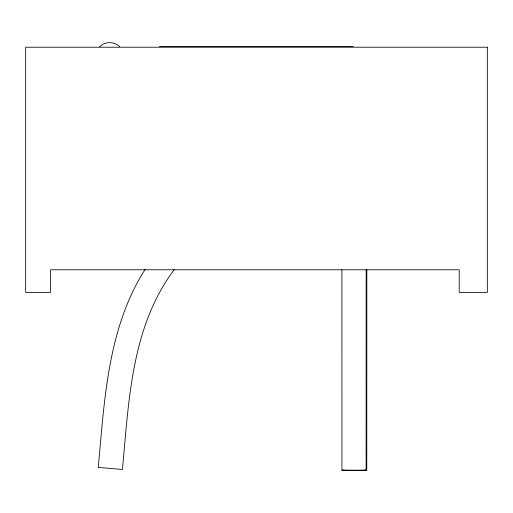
<?xml version="1.0" encoding="UTF-8"?>
<svg xmlns="http://www.w3.org/2000/svg" width="513" height="513" viewBox="0 0 513 513"><rect width="100%" height="100%" fill="white"/><g stroke="black" fill="none" stroke-linecap="round" stroke-linejoin="round"><path stroke-width="0.77" d="M344.556 470.299L341.927 470.171L341.908 269.787M364.192 470.299L366.115 470.19L366.147 269.678M363.454 470.318L366.769 470.19L366.833 269.787M145.192 269.261C107.666 328.012 104.485 400.127 98.265 467.446L122.421 469.459C128.84 401.32 131.238 326.512 174.324 269.517M99.625 46.773C104.889 41.258 114.527 41.258 119.792 46.773M341.927 470.171L366.167 470.171M362.614 470.338L364.108 470.318M361.684 470.35L363.268 470.338M360.677 470.37L362.338 470.35M359.613 470.376L361.332 470.37M358.504 470.389L360.267 470.376M357.381 470.395L359.158 470.389M356.253 470.402L358.036 470.395M355.131 470.402L356.907 470.402M159.376 46.561L353.303 46.561M354.047 470.408L355.785 470.402M352.957 470.402L354.701 470.408M351.841 470.402L353.611 470.402M350.712 470.395L352.495 470.402M349.584 470.389L351.367 470.395M348.481 470.376L350.238 470.389M347.41 470.37L349.135 470.376M346.403 470.35L348.064 470.37M345.473 470.338L347.057 470.35M344.633 470.318L346.128 470.338M343.902 470.299L345.287 470.318M343.934 470.28L342.626 470.19M487.35 47.222L25.65 47.222L25.65 292.436L50.556 292.436L50.556 269.767L459.206 269.767L459.206 292.436L487.35 292.436L487.35 47.222"/></g></svg>
